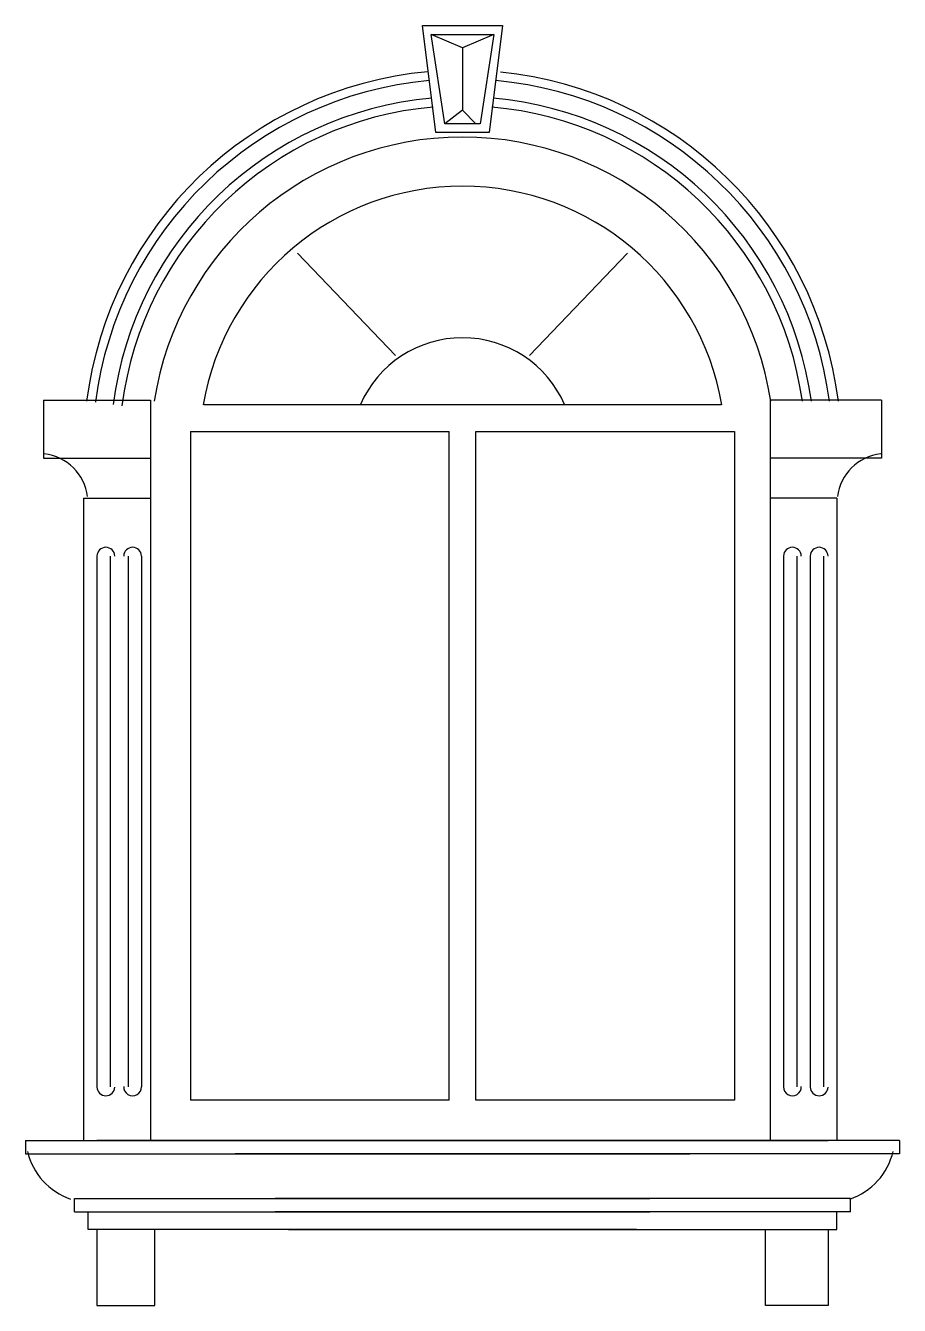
# Model space of a CAD drawing. Header units: metres. Extents: x 73.56 to 75.52, y 12.45 to 15.32.
import ezdxf

# ---------------------------------------------------------------- set-up
doc = ezdxf.new("R2010")
doc.units = ezdxf.units.M

msp = doc.modelspace()

# ---------------------------------------------------------------- linework, layer by layer
for p, q in [((74.48, 15.08), (74.45, 15.32)), ((74.45, 15.32), (74.63, 15.32)), ((74.5, 15.1), (74.47, 15.3)), ((74.47, 15.3), (74.61, 15.3)), ((74.54, 15.27), (74.47, 15.3)), ((74.61, 15.3), (74.54, 15.27)), ((74.61, 15.3), (74.58, 15.1)), ((74.63, 15.32), (74.6, 15.08)), ((74.54, 15.27), (74.54, 15.13)), ((74.54, 15.13), (74.5, 15.1)), ((74.57, 15.1), (74.54, 15.13)), ((74.54, 15.1), (74.5, 15.1)), ((74.58, 15.1), (74.54, 15.1)), ((74.54, 15.08), (74.48, 15.08)), ((74.6, 15.08), (74.54, 15.08)), ((74.39, 14.58), (74.17, 14.81)), ((74.69, 14.58), (74.91, 14.81)), ((73.6, 14.48), (73.84, 14.48)), ((73.6, 14.48), (73.6, 14.35)), ((73.84, 14.48), (73.84, 12.82)), ((73.84, 14.48), (73.84, 14.26)), ((73.96, 14.47), (75.12, 14.47)), ((75.23, 14.48), (75.23, 12.82)), ((75.48, 14.48), (75.23, 14.48)), ((75.48, 14.48), (75.48, 14.35)), ((73.93, 14.41), (73.93, 12.91)), ((73.93, 14.41), (74.51, 14.41)), ((74.51, 12.91), (74.51, 14.41)), ((74.57, 14.41), (75.15, 14.41)), ((74.57, 12.91), (74.57, 14.41)), ((75.15, 14.41), (75.15, 12.91)), ((73.6, 14.35), (73.84, 14.35)), ((75.48, 14.35), (75.23, 14.35)), ((73.69, 14.26), (73.69, 12.82)), ((73.69, 14.26), (73.84, 14.26)), ((75.38, 14.26), (75.23, 14.26)), ((75.38, 14.26), (75.38, 12.82)), ((73.72, 14.13), (73.72, 12.94)), ((73.75, 14.13), (73.75, 12.94)), ((73.79, 14.13), (73.79, 12.94)), ((73.82, 14.13), (73.82, 12.94)), ((75.26, 14.13), (75.26, 12.94)), ((75.29, 14.13), (75.29, 12.94)), ((75.32, 14.13), (75.32, 12.94)), ((75.35, 14.13), (75.35, 12.94)), ((73.84, 14.1), (73.84, 12.83)), ((74.51, 12.91), (73.93, 12.91)), ((75.15, 12.91), (74.57, 12.91)), ((73.56, 12.82), (74.07, 12.82)), ((73.56, 12.82), (73.56, 12.79)), ((75.07, 12.82), (73.72, 12.82)), ((74.01, 12.82), (75.36, 12.82)), ((75.52, 12.82), (75.01, 12.82)), ((75.52, 12.82), (75.52, 12.79)), ((73.56, 12.79), (73.57, 12.79)), ((73.57, 12.79), (75.05, 12.79)), ((75.51, 12.79), (74.03, 12.79)), ((75.52, 12.79), (75.51, 12.79)), ((73.67, 12.69), (74.96, 12.69)), ((73.67, 12.66), (73.67, 12.69)), ((75.41, 12.69), (74.12, 12.69)), ((75.41, 12.66), (75.41, 12.69)), ((73.67, 12.66), (74.96, 12.66)), ((73.7, 12.62), (73.7, 12.66)), ((75.41, 12.66), (74.12, 12.66)), ((75.38, 12.62), (75.38, 12.66)), ((74.93, 12.62), (73.7, 12.62)), ((73.72, 12.62), (73.72, 12.45)), ((73.85, 12.45), (73.85, 12.62)), ((74.15, 12.62), (75.38, 12.62)), ((75.22, 12.45), (75.22, 12.62)), ((75.36, 12.62), (75.36, 12.45)), ((73.72, 12.45), (73.85, 12.45)), ((75.36, 12.45), (75.22, 12.45))]:
    msp.add_line(p, q)
for centre, radius, start, end in [((74.54, 14.37), 0.85, 95.26, 172.72), ((74.54, 14.37), 0.85, 7.28, 84.23), ((74.54, 14.37), 0.83, 95.18, 172.72), ((74.54, 14.37), 0.83, 7.46, 84.82), ((74.54, 14.37), 0.79, 94.99, 172.72), ((74.54, 14.37), 0.79, 7.85, 85.01), ((74.54, 14.37), 0.77, 94.89, 172.72), ((74.54, 14.37), 0.77, 8.05, 85.11), ((74.54, 14.37), 0.7, 8.85, 171.15), ((74.54, 14.37), 0.59, 9.68, 170.32), ((74.54, 14.37), 0.25, 23.61, 156.39), ((73.59, 14.25), 0.11, 7.11, 83.82), ((75.49, 14.25), 0.11, 96.18, 172.89), ((73.74, 14.13), 0.02, 1.06, 178.96), ((73.8, 14.13), 0.02, 1.47, 178.54), ((75.28, 14.13), 0.02, 1.46, 178.53), ((75.34, 14.13), 0.02, 1.04, 178.94), ((73.74, 12.94), 0.02, 181.04, 358.94), ((73.8, 12.94), 0.02, 176.4, 1.47), ((75.28, 12.94), 0.02, 178.53, 3.6), ((75.34, 12.94), 0.02, 181.06, 358.96), ((73.71, 12.83), 0.15, 193.4, 250.88), ((75.36, 12.83), 0.15, 289.12, 346.6)]:
    msp.add_arc(centre, radius, start, end)

doc.saveas('drawing.dxf')
